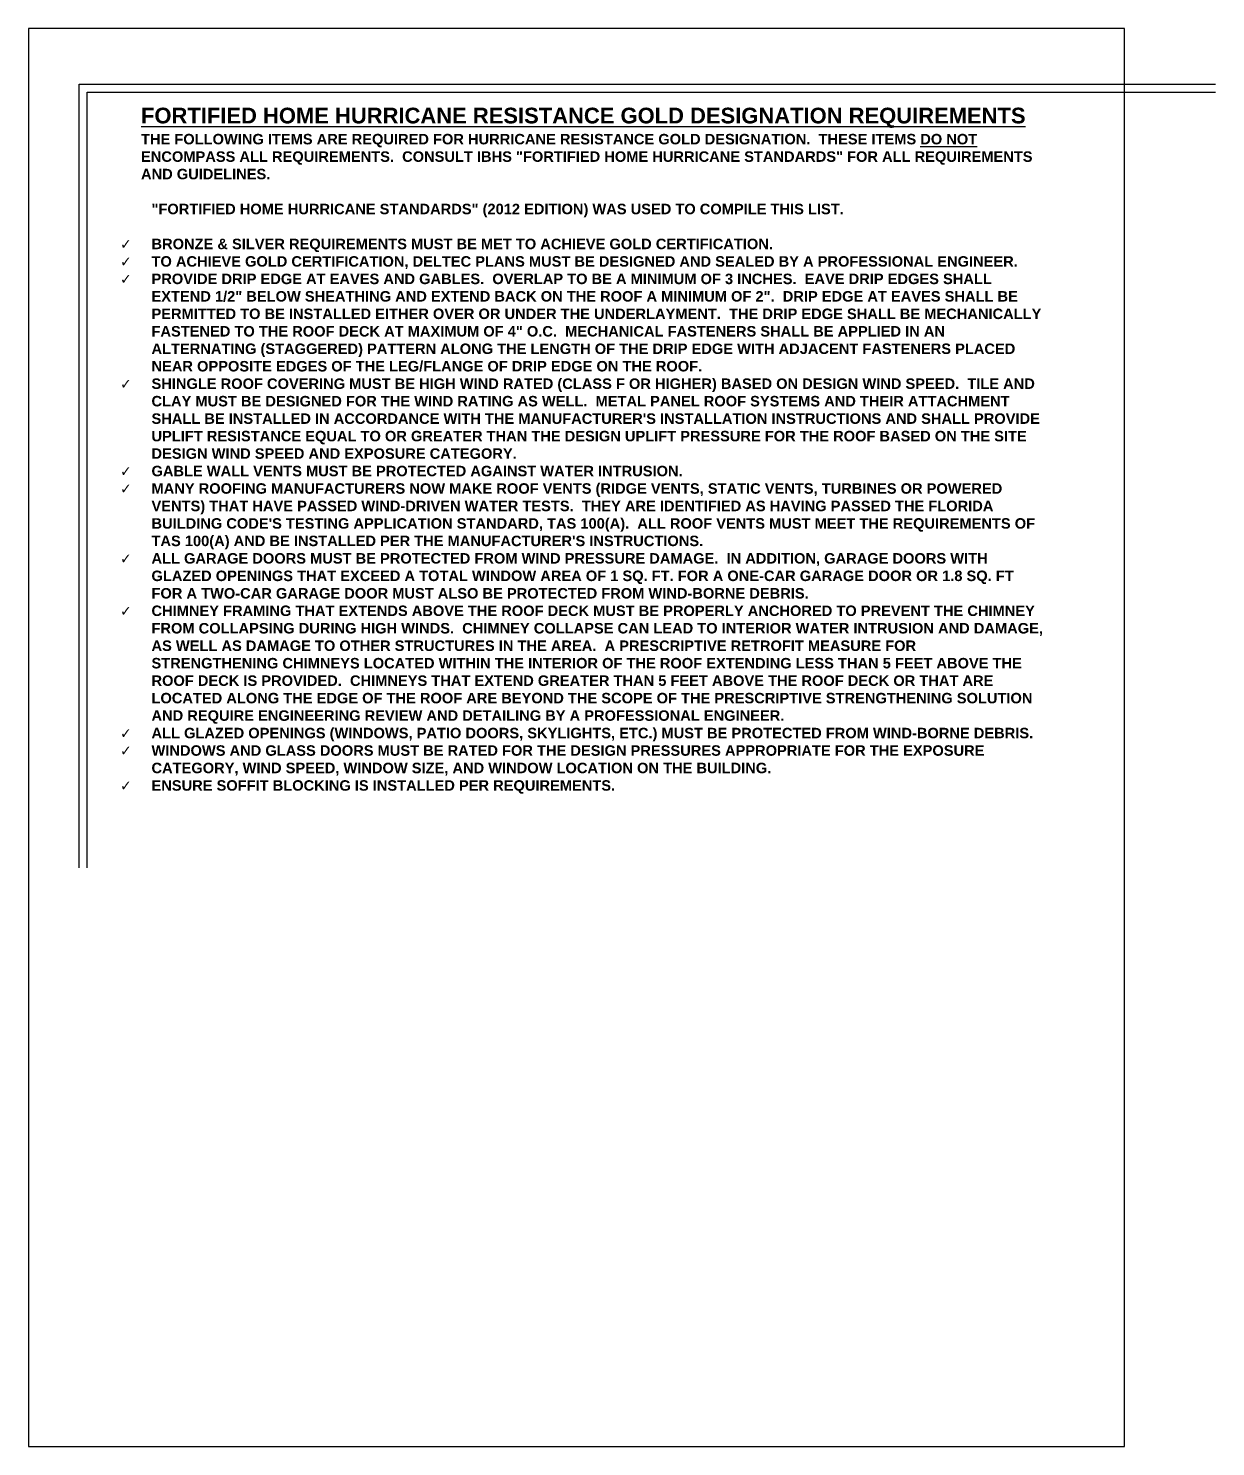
# Model space of a CAD drawing. Header units: inches. Extents: x 0 to 7225, y -1280 to 2424.
# Drawn here: x 4403 to 4856, y 1883 to 2424 of the extents above; entities that cross this region are included whole.
import ezdxf

# ---------------------------------------------------------------- set-up
doc = ezdxf.new("R2010")
doc.units = ezdxf.units.IN
doc.header["$LTSCALE"] = 10
doc.header["$MEASUREMENT"] = 0
doc.layers.get('0').update_dxf_attribs({"linetype": 'CONTINUOUS'})
doc.layers.add('A-TXT', color=222, linetype='CONTINUOUS')
doc.layers.add('VIEWPORT', color=14, linetype='CONTINUOUS', plot=False)
doc.styles.add('style2', font='arialbd.ttf')

msp = doc.modelspace()

# ---------------------------------------------------------------- linework, layer by layer
at = {"elevation": -18.29}
for points in [[(4422.72, 2103.87), (4422.72, 2403.02), (4856.43, 2403.02)], [(4425.72, 2103.87), (4425.72, 2400.02), (4856.43, 2400.02)]]:
    msp.add_lwpolyline(points, dxfattribs=at)
at = {"layer": 'VIEWPORT'}
msp.add_lwpolyline([(4403.34, 1882.96), (4821.68, 1882.96), (4821.68, 2424.34), (4403.34, 2424.34)], close=True, dxfattribs=at)

# ---------------------------------------------------------------- texts
at = {"layer": 'A-TXT', "color": 0, "insert": (4434.33, 2394.06), "char_height": 4, "attachment_point": 1, "style": 'style2'}
msp.add_mtext_dynamic_auto_height_columns('\\A1;\\pl12;{\\H1.5x;\\LFORTIFIED HOME HURRICANE RESISTANCE GOLD DESIGNATION REQUIREMENTS\\l\\P\\pl16;}THE FOLLOWING ITEMS ARE REQUIRED FOR HURRICANE RESISTANCE GOLD DESIGNATION.  THESE ITEMS {\\LDO NOT} ENCOMPASS ALL REQUIREMENTS.  CONSULT IBHS "FORTIFIED HOME HURRICANE STANDARDS" FOR ALL REQUIREMENTS AND GUIDELINES.\\P\\pi-16;\\P\\pi4,l12,t12;"FORTIFIED HOME HURRICANE STANDARDS" (2012 EDITION) WAS USED TO COMPILE THIS LIST.\\P\\pi-12;\\P\\pl16,t16;{\\fArial|b0|i0|c0|p34;✓\\fArial Unicode MS|b0|i0|c0|p34;^I}BRONZE & SILVER REQUIREMENTS MUST BE MET TO ACHIEVE GOLD CERTIFICATION.\\P{\\fArial|b0|i0|c0|p34;✓\\fArial Unicode MS|b0|i0|c0|p34;^I}TO ACHIEVE GOLD CERTIFICATION, DELTEC PLANS MUST BE DESIGNED AND SEALED BY A PROFESSIONAL ENGINEER.\\P{\\fArial|b0|i0|c0|p34;✓\\fArial Unicode MS|b0|i0|c0|p34;^I}PROVIDE DRIP EDGE AT EAVES AND GABLES.  OVERLAP TO BE A MINIMUM OF 3 INCHES.  EAVE DRIP EDGES SHALL EXTEND 1/2" BELOW SHEATHING AND EXTEND BACK ON THE ROOF A MINIMUM OF 2".  DRIP EDGE AT EAVES SHALL BE PERMITTED TO BE INSTALLED EITHER OVER OR UNDER THE UNDERLAYMENT.  THE DRIP EDGE SHALL BE MECHANICALLY FASTENED TO THE ROOF DECK AT MAXIMUM OF 4" O.C.  MECHANICAL FASTENERS SHALL BE APPLIED IN AN ALTERNATING (STAGGERED) PATTERN ALONG THE LENGTH OF THE DRIP EDGE WITH ADJACENT FASTENERS PLACED NEAR OPPOSITE EDGES OF THE LEG/FLANGE OF DRIP EDGE ON THE ROOF.\\P{\\fArial|b0|i0|c0|p34;✓\\fArial Unicode MS|b0|i0|c0|p34;^I}SHINGLE ROOF COVERING MUST BE HIGH WIND RATED (CLASS F OR HIGHER) BASED ON DESIGN WIND SPEED.  TILE AND CLAY MUST BE DESIGNED FOR THE WIND RATING AS WELL.  METAL PANEL ROOF SYSTEMS AND THEIR ATTACHMENT SHALL BE INSTALLED IN ACCORDANCE WITH THE MANUFACTURER\'S INSTALLATION INSTRUCTIONS AND SHALL PROVIDE UPLIFT RESISTANCE EQUAL TO OR GREATER THAN THE DESIGN UPLIFT PRESSURE FOR THE ROOF BASED ON THE SITE DESIGN WIND SPEED AND EXPOSURE CATEGORY.\\P{\\fArial|b0|i0|c0|p34;✓\\fArial Unicode MS|b0|i0|c0|p34;^I}GABLE WALL VENTS MUST BE PROTECTED AGAINST WATER INTRUSION.\\P{\\fArial|b0|i0|c0|p34;✓\\fArial Unicode MS|b0|i0|c0|p34;^I}MANY ROOFING MANUFACTURERS NOW MAKE ROOF VENTS (RIDGE VENTS, STATIC VENTS, TURBINES OR POWERED VENTS) THAT HAVE PASSED WIND-DRIVEN WATER TESTS.  THEY ARE IDENTIFIED AS HAVING PASSED THE FLORIDA BUILDING CODE\'S TESTING APPLICATION STANDARD, TAS 100(A).  ALL ROOF VENTS MUST MEET THE REQUIREMENTS OF TAS 100(A) AND BE INSTALLED PER THE MANUFACTURER\'S INSTRUCTIONS.\\P{\\fArial|b0|i0|c0|p34;✓\\fArial Unicode MS|b0|i0|c0|p34;^I}ALL GARAGE DOORS MUST BE PROTECTED FROM WIND PRESSURE DAMAGE.  IN ADDITION, GARAGE DOORS WITH GLAZED OPENINGS THAT EXCEED A TOTAL WINDOW AREA OF 1 SQ. FT. FOR A ONE-CAR GARAGE DOOR OR 1.8 SQ. FT FOR A TWO-CAR GARAGE DOOR MUST ALSO BE PROTECTED FROM WIND-BORNE DEBRIS.\\P{\\fArial|b0|i0|c0|p34;✓\\fArial Unicode MS|b0|i0|c0|p34;^I}CHIMNEY FRAMING THAT EXTENDS ABOVE THE ROOF DECK MUST BE PROPERLY ANCHORED TO PREVENT THE CHIMNEY FROM COLLAPSING DURING HIGH WINDS.  CHIMNEY COLLAPSE CAN LEAD TO INTERIOR WATER INTRUSION AND DAMAGE, AS WELL AS DAMAGE TO OTHER STRUCTURES IN THE AREA.  A PRESCRIPTIVE RETROFIT MEASURE FOR STRENGTHENING CHIMNEYS LOCATED WITHIN THE INTERIOR OF THE ROOF EXTENDING LESS THAN 5 FEET ABOVE THE ROOF DECK IS PROVIDED.  CHIMNEYS THAT EXTEND GREATER THAN 5 FEET ABOVE THE ROOF DECK OR THAT ARE LOCATED ALONG THE EDGE OF THE ROOF ARE BEYOND THE SCOPE OF THE PRESCRIPTIVE STRENGTHENING SOLUTION AND REQUIRE ENGINEERING REVIEW AND DETAILING BY A PROFESSIONAL ENGINEER.\\P{\\fArial|b0|i0|c0|p34;✓\\fArial Unicode MS|b0|i0|c0|p34;^I}ALL GLAZED OPENINGS (WINDOWS, PATIO DOORS, SKYLIGHTS, ETC.) MUST BE PROTECTED FROM WIND-BORNE DEBRIS.\\P{\\fArial|b0|i0|c0|p34;✓\\fArial Unicode MS|b0|i0|c0|p34;^I}WINDOWS AND GLASS DOORS MUST BE RATED FOR THE DESIGN PRESSURES APPROPRIATE FOR THE EXPOSURE CATEGORY, WIND SPEED, WINDOW SIZE, AND WINDOW LOCATION ON THE BUILDING. \\P{\\fArial|b0|i0|c0|p34;✓\\fArial Unicode MS|b0|i0|c0|p34;^I}ENSURE SOFFIT BLOCKING IS INSTALLED PER REQUIREMENTS.', width=355.3736, gutter_width=0.0625, height=1226.76, count=1, dxfattribs=at)

doc.saveas('drawing.dxf')
